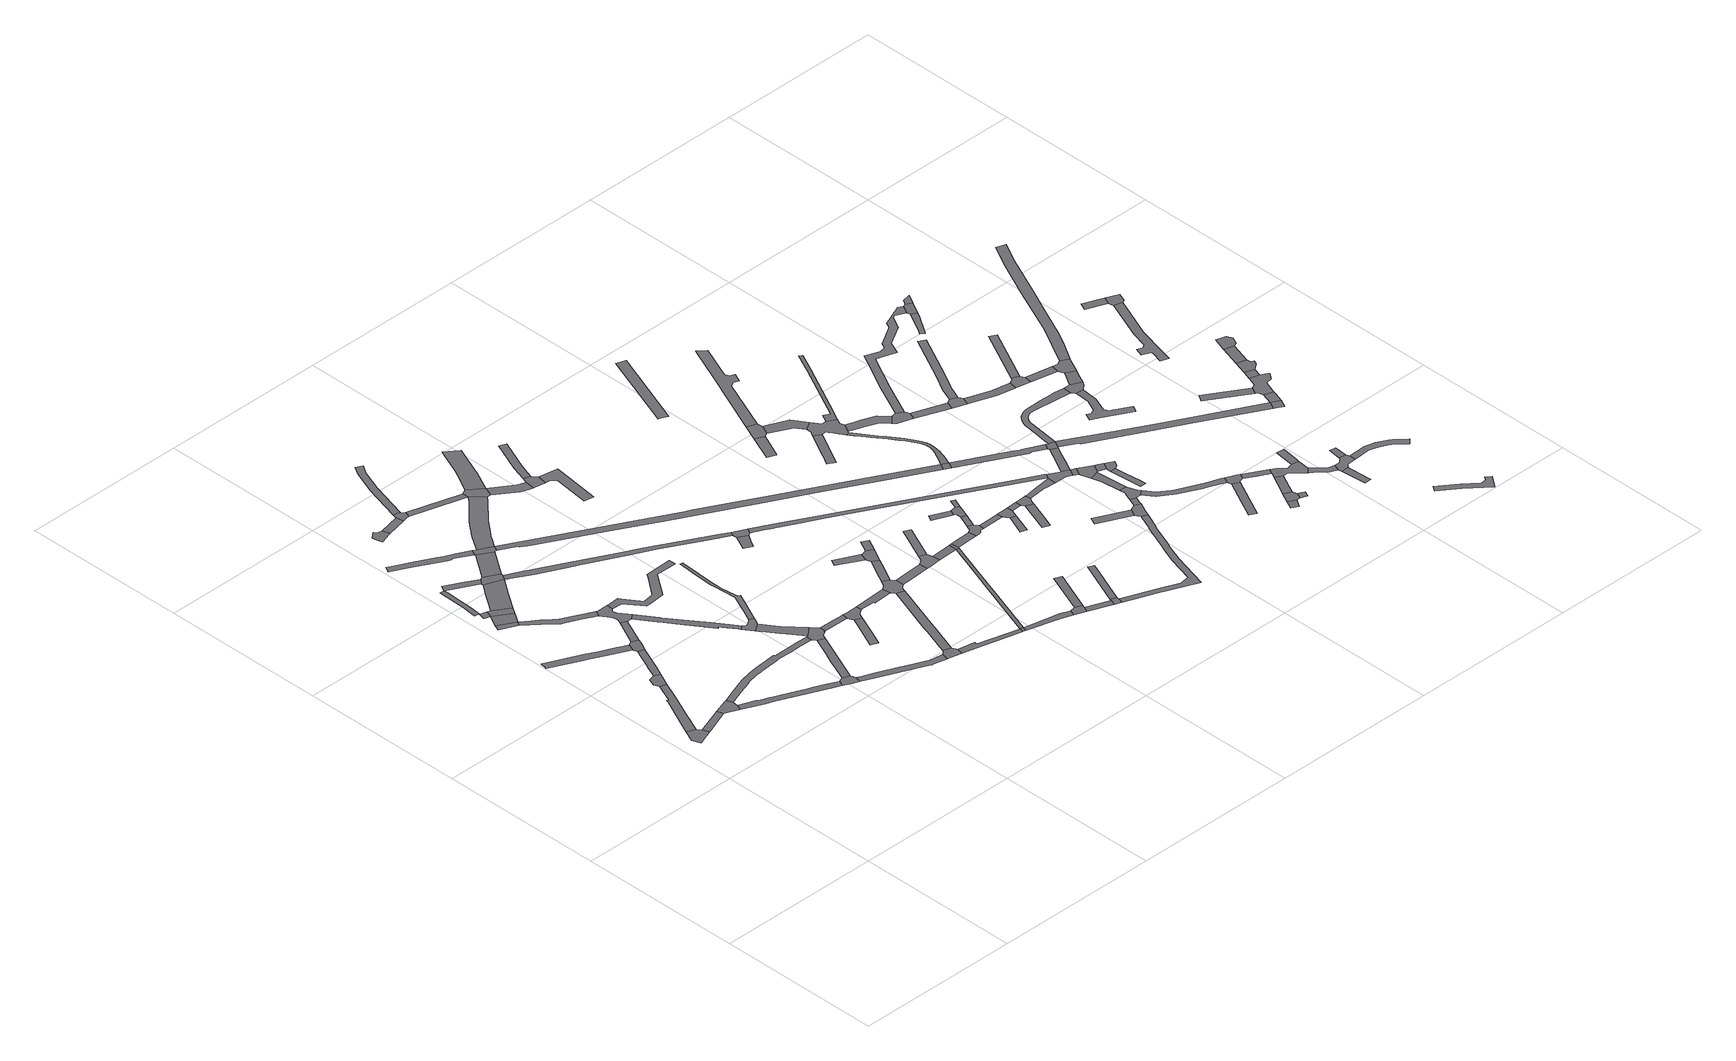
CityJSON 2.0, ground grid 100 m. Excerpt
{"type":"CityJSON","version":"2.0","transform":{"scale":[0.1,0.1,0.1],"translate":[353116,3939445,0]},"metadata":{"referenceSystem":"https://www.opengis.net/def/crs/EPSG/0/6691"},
"CityObjects":{
"road1":{"type":"Road","geometry":[{"type":"MultiSurface","lod":"1","boundaries":[[[0,1,2,3,4,5]]]}]},
"road2":{"type":"Road","attributes":{"RoadStructureAttribute.sectionType":"1"},"geometry":[{"type":"MultiSurface","lod":"1","boundaries":[[[6,3,2,7]]]}]},
"road3":{"type":"Road","attributes":{"RoadStructureAttribute.sectionType":"1"},"geometry":[{"type":"MultiSurface","lod":"1","boundaries":[[[8,9,10,11,12,13,5,4,14,15,16,17,18,19,20]]]}]},
"road4":{"type":"Road","geometry":[{"type":"MultiSurface","lod":"1","boundaries":[[[21,22,23,24,25,26,6,7]]]}]},
"road5":{"type":"Road","geometry":[{"type":"MultiSurface","lod":"1","boundaries":[[[27,28,29,30,8,20]]]}]},
"road6":{"type":"Road","attributes":{"RoadStructureAttribute.sectionType":"1"},"geometry":[{"type":"MultiSurface","lod":"1","boundaries":[[[31,32,33,34,35,36,37,38,39,40,41,42,43]]]}]},
"road7":{"type":"Road","geometry":[{"type":"MultiSurface","lod":"1","boundaries":[[[44,45,46,47,48]]]}]},
"road8":{"type":"Road","attributes":{"RoadStructureAttribute.sectionType":"1"},"geometry":[{"type":"MultiSurface","lod":"1","boundaries":[[[49,50,51,52,53]]]}]},
"road9":{"type":"Road","attributes":{"RoadStructureAttribute.sectionType":"1"},"geometry":[{"type":"MultiSurface","lod":"1","boundaries":[[[48,47,54,55,53]]]}]},
"road10":{"type":"Road","attributes":{"RoadStructureAttribute.sectionType":"1"},"geometry":[{"type":"MultiSurface","lod":"1","boundaries":[[[56,57,58,59,60,28,27,61,62,63]]]}]},
"road11":{"type":"Road","geometry":[{"type":"MultiSurface","lod":"1","boundaries":[[[55,64,65,49,53]]]}]},
"road12":{"type":"Road","attributes":{"RoadStructureAttribute.sectionType":"1"},"geometry":[{"type":"MultiSurface","lod":"1","boundaries":[[[66,67,68,69,70,71,72,73,74,75,70,76,77,78,79,80,81,82,83]]]}]},
"road13":{"type":"Road","attributes":{"RoadStructureAttribute.sectionType":"1"},"geometry":[{"type":"MultiSurface","lod":"1","boundaries":[[[84,85,86,87,88,89,90,91,92,93,94,95,96,97,22,21]]]}]},
"road14":{"type":"Road","geometry":[{"type":"MultiSurface","lod":"1","boundaries":[[[36,35,56,63,98,99,100]]]}]},
"road15":{"type":"Road","attributes":{"RoadStructureAttribute.sectionType":"1"},"geometry":[{"type":"MultiSurface","lod":"1","boundaries":[[[101,102,103,104,105,106,107,108,109,110,111,112,47,46]]]}]},
"road16":{"type":"Road","attributes":{"RoadStructureAttribute.sectionType":"1"},"geometry":[{"type":"MultiSurface","lod":"1","boundaries":[[[113,114,65,64,115,116,117,118]]]}]},
"road17":{"type":"Road","attributes":{"RoadStructureAttribute.sectionType":"1"},"geometry":[{"type":"MultiSurface","lod":"1","boundaries":[[[99,119,120,121,100]]]}]},
"road18":{"type":"Road","attributes":{"RoadStructureAttribute.sectionType":"1"},"geometry":[{"type":"MultiSurface","lod":"1","boundaries":[[[122,123,124,125,126,127,128,129,130,131,132,133,24,23,134,135,136,137,138,139,140,141,142,143,144,145,146,147,148,149]]]}]},
"road19":{"type":"Road","attributes":{"RoadStructureAttribute.sectionType":"1"},"geometry":[{"type":"MultiSurface","lod":"1","boundaries":[[[150,151,152,153,154,155,156,157,158,159,160,161,162]]]}]},
"road20":{"type":"Road","geometry":[{"type":"MultiSurface","lod":"1","boundaries":[[[117,163,164,165,73,72,118]]]}]},
"road21":{"type":"Road","geometry":[{"type":"MultiSurface","lod":"1","boundaries":[[[166,167,168,169,170,171,107,106,172,173,174,175,120,119,176]]]}]},
"road22":{"type":"Road","geometry":[{"type":"MultiSurface","lod":"1","boundaries":[[[177,178,179,180,181,182,183,184,185,186]]]}]},
"road23":{"type":"Road","geometry":[{"type":"MultiSurface","lod":"1","boundaries":[[[187,188,88,87,189,190,191]]]}]},
"road24":{"type":"Road","attributes":{"RoadStructureAttribute.sectionType":"7"},"geometry":[{"type":"MultiSurface","lod":"1","boundaries":[[[192,165,164,193]]]}]},
"road25":{"type":"Road","attributes":{"RoadStructureAttribute.sectionType":"1"},"geometry":[{"type":"MultiSurface","lod":"1","boundaries":[[[194,195,196,197,198,199,200,166,176,201,202,203,204,205,206,207,208]]]}]},
"road26":{"type":"Road","attributes":{"RoadStructureAttribute.sectionType":"1"},"geometry":[{"type":"MultiSurface","lod":"1","boundaries":[[[209,181,180,210]]]}]},
"road27":{"type":"Road","geometry":[{"type":"MultiSurface","lod":"1","boundaries":[[[211,212,213,214,155,154,192,193]]]}]},
"road28":{"type":"Road","attributes":{"RoadStructureAttribute.sectionType":"1"},"geometry":[{"type":"MultiSurface","lod":"1","boundaries":[[[215,216,217,218,219,188,187,220,221,222,223,224]]]}]},
"road29":{"type":"Road","geometry":[{"type":"MultiSurface","lod":"1","boundaries":[[[209,210,225,226,227,228,229,230]]]}]},
"road30":{"type":"Road","geometry":[{"type":"MultiSurface","lod":"1","boundaries":[[[231,232,233,234,235,236,194,208,237,238]]]}]},
"road31":{"type":"Road","attributes":{"RoadStructureAttribute.sectionType":"1"},"geometry":[{"type":"MultiSurface","lod":"1","boundaries":[[[239,240,241,242,243,244,245,246,247,248,249,250,251,252,253,170,169]]]}]},
"road32":{"type":"Road","attributes":{"RoadStructureAttribute.sectionType":"1"},"geometry":[{"type":"MultiSurface","lod":"1","boundaries":[[[190,254,255,256,257,258,259,260,261,262,263,264,265,266,191]]]}]},
"road33":{"type":"Road","attributes":{"RoadStructureAttribute.sectionType":"1"},"geometry":[{"type":"MultiSurface","lod":"1","boundaries":[[[237,267,268,269,270,271,272,273,274,275,238]]]}]},
"road34":{"type":"Road","geometry":[{"type":"MultiSurface","lod":"1","boundaries":[[[223,276,277,278,279,280,281,272,271,149,148,224]]]}]},
"road35":{"type":"Road","attributes":{"RoadStructureAttribute.sectionType":"1"},"geometry":[{"type":"MultiSurface","lod":"1","boundaries":[[[229,282,283,284,285,286,287,288,230]]]}]},
"road36":{"type":"Road","attributes":{"RoadStructureAttribute.sectionType":"1"},"geometry":[{"type":"MultiSurface","lod":"1","boundaries":[[[289,290,291,292,293,294,295,296,297,298,299,300,301,302,303,304,214,213]]]}]},
"road37":{"type":"Road","attributes":{"RoadStructureAttribute.sectionType":"1"},"geometry":[{"type":"MultiSurface","lod":"1","boundaries":[[[305,296,306,227,226]]]}]},
"road38":{"type":"Road","attributes":{"RoadStructureAttribute.sectionType":"1"},"geometry":[{"type":"MultiSurface","lod":"1","boundaries":[[[307,308,309,310,311,312,313,314,315,316,317,318,319,320,321,322,323,324,325,326,327,233,232]]]}]},
"road39":{"type":"Road","attributes":{"RoadStructureAttribute.sectionType":"1"},"geometry":[{"type":"MultiSurface","lod":"1","boundaries":[[[328,329,330,331,332,333,163,117,334,335,336,337,338,339,340,341]]]}]},
"road40":{"type":"Road","attributes":{"RoadStructureAttribute.sectionType":"1"},"geometry":[{"type":"MultiSurface","lod":"1","boundaries":[[[342,343,344,345,281,280,346,347]]]}]},
"road41":{"type":"Road","attributes":{"RoadStructureAttribute.sectionType":"1"},"geometry":[{"type":"MultiSurface","lod":"1","boundaries":[[[348,349,350,351,352,353]]]}]},
"road42":{"type":"Road","geometry":[{"type":"MultiSurface","lod":"1","boundaries":[[[354,355,356,357,358,359,260,259]]]}]},
"road43":{"type":"Road","geometry":[{"type":"MultiSurface","lod":"1","boundaries":[[[360,361,362,342,347,348,353,363,364,365]]]}]},
"road44":{"type":"Road","geometry":[{"type":"MultiSurface","lod":"1","boundaries":[[[296,295,366,367,368,306]]]}]},
"road45":{"type":"Road","attributes":{"RoadStructureAttribute.sectionType":"1"},"geometry":[{"type":"MultiSurface","lod":"1","boundaries":[[[366,369,370,371,372,373,367]]]}]},
"road46":{"type":"Road","geometry":[{"type":"MultiSurface","lod":"1","boundaries":[[[374,375,358,357,376,377,378,379,380]]]}]},
"road47":{"type":"Road","attributes":{"RoadStructureAttribute.sectionType":"1"},"geometry":[{"type":"MultiSurface","lod":"1","boundaries":[[[381,382,356,355,383,384,385,386,387]]]}]},
"road48":{"type":"Road","attributes":{"RoadStructureAttribute.sectionType":"1"},"geometry":[{"type":"MultiSurface","lod":"1","boundaries":[[[388,389,390,391,392,393,394,368,367]]]}]},
"road49":{"type":"Road","attributes":{"RoadStructureAttribute.sectionType":"1"},"geometry":[{"type":"MultiSurface","lod":"1","boundaries":[[[364,395,396,397,398,399,400,365]]]}]},
"road50":{"type":"Road","geometry":[{"type":"MultiSurface","lod":"1","boundaries":[[[372,371,401,402,403,404]]]}]},
"road51":{"type":"Road","attributes":{"RoadStructureAttribute.sectionType":"1"},"geometry":[{"type":"MultiSurface","lod":"1","boundaries":[[[405,406,407,408,409,402,401]]]}]},
"road52":{"type":"Road","geometry":[{"type":"MultiSurface","lod":"1","boundaries":[[[410,411,412,413,414,415]]]}]},
"road53":{"type":"Road","geometry":[{"type":"MultiSurface","lod":"1","boundaries":[[[386,416,417,418,419,387]]]}]},
"road54":{"type":"Road","geometry":[{"type":"MultiSurface","lod":"1","boundaries":[[[420,421,422,423,398,397,380,379,424,425]]]}]},
"road55":{"type":"Road","attributes":{"RoadStructureAttribute.sectionType":"1"},"geometry":[{"type":"MultiSurface","lod":"1","boundaries":[[[403,426,427,428,429,430,431,404]]]}]},
"road56":{"type":"Road","geometry":[{"type":"MultiSurface","lod":"1","boundaries":[[[414,432,433,341,340,415]]]}]},
"road57":{"type":"Road","attributes":{"RoadStructureAttribute.sectionType":"1"},"geometry":[{"type":"MultiSurface","lod":"1","boundaries":[[[434,435,436,422,421,437,438,439]]]}]},
"road58":{"type":"Road","geometry":[{"type":"MultiSurface","lod":"1","boundaries":[[[440,441,442,443]]]}]},
"road59":{"type":"Road","attributes":{"RoadStructureAttribute.sectionType":"1"},"geometry":[{"type":"MultiSurface","lod":"1","boundaries":[[[444,445,417,416,446,447,448]]]}]},
"road60":{"type":"Road","attributes":{"RoadStructureAttribute.sectionType":"1"},"geometry":[{"type":"MultiSurface","lod":"1","boundaries":[[[449,450,451,452,453,454,420,425]]]}]},
"road61":{"type":"Road","attributes":{"RoadStructureAttribute.sectionType":"1"},"geometry":[{"type":"MultiSurface","lod":"1","boundaries":[[[212,455,456,457,458,459,460,461,462,463,464,465,466,467,468,469,470,471,472,473,474,475,476,213]]]}]},
"road62":{"type":"Road","geometry":[{"type":"MultiSurface","lod":"1","boundaries":[[[477,478,479,480,443,442,434,439]]]}]},
"road63":{"type":"Road","attributes":{"RoadStructureAttribute.sectionType":"1"},"geometry":[{"type":"MultiSurface","lod":"1","boundaries":[[[481,482,483,484,419,418,485,486,487,488,489,490]]]}]},
"road64":{"type":"Road","attributes":{"RoadStructureAttribute.sectionType":"1"},"geometry":[{"type":"MultiSurface","lod":"1","boundaries":[[[478,491,492,479]]]}]},
"road65":{"type":"Road","geometry":[{"type":"MultiSurface","lod":"1","boundaries":[[[448,447,493,494,495,496]]]}]},
"road66":{"type":"Road","geometry":[{"type":"MultiSurface","lod":"1","boundaries":[[[497,498,499,500,452,451,501,502]]]}]},
"road67":{"type":"Road","attributes":{"RoadStructureAttribute.sectionType":"1"},"geometry":[{"type":"MultiSurface","lod":"1","boundaries":[[[493,503,504,494]]]}]},
"road68":{"type":"Road","attributes":{"RoadStructureAttribute.sectionType":"1"},"geometry":[{"type":"MultiSurface","lod":"1","boundaries":[[[505,497,502,490]]]}]},
"road69":{"type":"Road","attributes":{"RoadStructureAttribute.sectionType":"1"},"geometry":[{"type":"MultiSurface","lod":"1","boundaries":[[[506,507,508,509,499,498]]]}]},
"road70":{"type":"Road","attributes":{"RoadStructureAttribute.sectionType":"1"},"geometry":[{"type":"MultiSurface","lod":"1","boundaries":[[[495,510,511,496]]]}]},
"road71":{"type":"Road","geometry":[{"type":"MultiSurface","lod":"1","boundaries":[[[512,513,504,503,514,515]]]}]},
"road72":{"type":"Road","geometry":[{"type":"MultiSurface","lod":"1","boundaries":[[[489,516,517,505,490]]]}]},
"road73":{"type":"Road","attributes":{"RoadStructureAttribute.sectionType":"1"},"geometry":[{"type":"MultiSurface","lod":"1","boundaries":[[[516,518,519,520,521,517]]]}]},
"road74":{"type":"Road","attributes":{"RoadStructureAttribute.sectionType":"1"},"geometry":[{"type":"MultiSurface","lod":"1","boundaries":[[[522,523,524,525,513,512]]]}]},
"road75":{"type":"Road","geometry":[{"type":"MultiSurface","lod":"1","boundaries":[[[526,527,520,519,528,529,530,531,532,533,534,535]]]}]},
"road76":{"type":"Road","attributes":{"RoadStructureAttribute.sectionType":"1"},"geometry":[{"type":"MultiSurface","lod":"1","boundaries":[[[536,537,538,539,540,541,542,543,433,432,544,545,546,547,548,549,550,551]]]}]},
"road77":{"type":"Road","geometry":[{"type":"MultiSurface","lod":"1","boundaries":[[[552,553,554,555]]]}]},
"road78":{"type":"Road","attributes":{"RoadStructureAttribute.sectionType":"1"},"geometry":[{"type":"MultiSurface","lod":"1","boundaries":[[[556,526,535,557,558]]]}]},
"road79":{"type":"Road","geometry":[{"type":"MultiSurface","lod":"1","boundaries":[[[557,559,560,561,552,555,562,558]]]}]},
"road80":{"type":"Road","attributes":{"RoadStructureAttribute.sectionType":"1"},"geometry":[{"type":"MultiSurface","lod":"1","boundaries":[[[563,564,565,534,533,566]]]}]},
"road81":{"type":"Road","geometry":[{"type":"MultiSurface","lod":"1","boundaries":[[[567,568,569,570,571]]]}]},
"road82":{"type":"Road","attributes":{"RoadStructureAttribute.sectionType":"1"},"geometry":[{"type":"MultiSurface","lod":"1","boundaries":[[[514,572,573,574,575,576,577,578,579,580,581,582,583,584,585,586,587,588,589,590,591,515]]]}]},
"road83":{"type":"Road","geometry":[{"type":"MultiSurface","lod":"1","boundaries":[[[592,593,594,595,596]]]}]},
"road84":{"type":"Road","attributes":{"RoadStructureAttribute.sectionType":"1"},"geometry":[{"type":"MultiSurface","lod":"1","boundaries":[[[560,597,598,561]]]}]},
"road85":{"type":"Road","geometry":[{"type":"MultiSurface","lod":"1","boundaries":[[[596,595,599,600,601,602,563,566]]]}]},
"road86":{"type":"Road","geometry":[{"type":"MultiSurface","lod":"1","boundaries":[[[603,604,605,606,607,567,571]]]}]},
"road87":{"type":"Road","attributes":{"RoadStructureAttribute.sectionType":"1"},"geometry":[{"type":"MultiSurface","lod":"1","boundaries":[[[608,609,610,611,612,613,614,615]]]}]},
"road88":{"type":"Road","attributes":{"RoadStructureAttribute.sectionType":"1"},"geometry":[{"type":"MultiSurface","lod":"1","boundaries":[[[616,617,618,619,620,621]]]}]},
"road89":{"type":"Road","attributes":{"RoadStructureAttribute.sectionType":"1"},"geometry":[{"type":"MultiSurface","lod":"1","boundaries":[[[622,623,624,625,626]]]}]},
"road90":{"type":"Road","attributes":{"RoadStructureAttribute.sectionType":"1"},"geometry":[{"type":"MultiSurface","lod":"1","boundaries":[[[627,600,599,628,629]]]}]},
"road91":{"type":"Road","attributes":{"RoadStructureAttribute.sectionType":"1"},"geometry":[{"type":"MultiSurface","lod":"1","boundaries":[[[630,631,604,603,632,633]]]}]},
"road92":{"type":"Road","geometry":[{"type":"MultiSurface","lod":"1","boundaries":[[[628,622,626,634,635,636,637,629]]]}]},
"road93":{"type":"Road","geometry":[{"type":"MultiSurface","lod":"1","boundaries":[[[638,639,630,633,640,641,608,615,642,643,644,645,646,647,648,649,650,651,652,653,654,655,656,657,658]]]}]},
"road94":{"type":"Road","geometry":[{"type":"MultiSurface","lod":"1","boundaries":[[[659,465,464,660]]]}]},
"road95":{"type":"Road","geometry":[{"type":"MultiSurface","lod":"1","boundaries":[[[661,662,663,664]]]}]},
"road96":{"type":"Road","attributes":{"RoadStructureAttribute.sectionType":"1"},"geometry":[{"type":"MultiSurface","lod":"1","boundaries":[[[653,665,666,667,668,669,670,671,672,673,674,675,676,677,678,679,680,681,682,683,684,685,686,687,688,689,690,691,692,693,694,695,696,697,698,699,700,701,702,703,704,705,706,707,708,709,710,711,712,713,714,715,716,717,718,719,720,721,722,723,724,725,726,727,728,729,730,731,732,733,734,735,736,465,659,737,738,739,740,741,742,743,744,745,746,747,748,749,654]]]}]},
"road97":{"type":"Road","attributes":{"RoadStructureAttribute.sectionType":"1"},"geometry":[{"type":"MultiSurface","lod":"1","boundaries":[[[635,750,751,752,753,754,755,756,757,758,636]]]}]},
"road98":{"type":"Road","attributes":{"RoadStructureAttribute.sectionType":"1"},"geometry":[{"type":"MultiSurface","lod":"1","boundaries":[[[605,759,760,761,762,763,764,765,766,767,768,606]]]}]},
"road99":{"type":"Road","geometry":[{"type":"MultiSurface","lod":"1","boundaries":[[[769,770,771,661,664,581,580]]]}]},
"road100":{"type":"Road","attributes":{"RoadStructureAttribute.sectionType":"1"},"geometry":[{"type":"MultiSurface","lod":"1","boundaries":[[[772,773,774,656,655,775,776,777,778,779]]]}]},
"road101":{"type":"Road","attributes":{"RoadStructureAttribute.sectionType":"1"},"geometry":[{"type":"MultiSurface","lod":"1","boundaries":[[[780,781,782,783,771,770]]]}]},
"road102":{"type":"Road","attributes":{"RoadStructureAttribute.sectionType":"1"},"geometry":[{"type":"MultiSurface","lod":"1","boundaries":[[[784,785,786,787,788,789,790,791,792,659,660]]]}]},
"road103":{"type":"Road","geometry":[{"type":"MultiSurface","lod":"1","boundaries":[[[793,794,795,536,551,754,753,796,797,798]]]}]},
"road104":{"type":"Road","geometry":[{"type":"MultiSurface","lod":"1","boundaries":[[[799,800,801,802,803,782,781,804,805]]]}]},
"road105":{"type":"Road","geometry":[{"type":"MultiSurface","lod":"1","boundaries":[[[778,806,807,808,809,810,779]]]}]},
"road106":{"type":"Road","geometry":[{"type":"MultiSurface","lod":"1","boundaries":[[[811,812,813,814,815,816,817,818,638,658]]]}]},
"road107":{"type":"Road","geometry":[{"type":"MultiSurface","lod":"1","boundaries":[[[819,820,793,798]]]}]},
"road108":{"type":"Road","attributes":{"RoadStructureAttribute.sectionType":"1"},"geometry":[{"type":"MultiSurface","lod":"1","boundaries":[[[821,822,801,800,823]]]}]},
"road109":{"type":"Road","geometry":[{"type":"MultiSurface","lod":"1","boundaries":[[[824,825,820,819,821,823]]]}]},
"road110":{"type":"Road","attributes":{"RoadStructureAttribute.sectionType":"7"},"geometry":[{"type":"MultiSurface","lod":"1","boundaries":[[[826,827,828,829,794,793,830,831,832,833]]]}]},
"road111":{"type":"Road","attributes":{"RoadStructureAttribute.sectionType":"1"},"geometry":[{"type":"MultiSurface","lod":"1","boundaries":[[[834,835,836,837,838,839]]]}]},
"road112":{"type":"Road","attributes":{"RoadStructureAttribute.sectionType":"1"},"geometry":[{"type":"MultiSurface","lod":"1","boundaries":[[[824,840,841,842,825]]]}]},
"road113":{"type":"Road","attributes":{"RoadStructureAttribute.sectionType":"1"},"geometry":[{"type":"MultiSurface","lod":"1","boundaries":[[[843,844,808,807]]]}]},
"road114":{"type":"Road","geometry":[{"type":"MultiSurface","lod":"1","boundaries":[[[845,841,840,839,838,846]]]}]},
"road115":{"type":"Road","geometry":[{"type":"MultiSurface","lod":"1","boundaries":[[[847,788,787,826,833,848,849]]]}]},
"road116":{"type":"Road","attributes":{"RoadStructureAttribute.sectionType":"1"},"geometry":[{"type":"MultiSurface","lod":"1","boundaries":[[[804,850,851,852,853,854,855,856,857,858,859,860,861,862,863,864,865,805]]]}]},
"road117":{"type":"Road","attributes":{"RoadStructureAttribute.sectionType":"1"},"geometry":[{"type":"MultiSurface","lod":"1","boundaries":[[[866,867,868,869,870,871]]]}]},
"road118":{"type":"Road","geometry":[{"type":"MultiSurface","lod":"1","boundaries":[[[872,873,874,875,844,843]]]}]},
"road119":{"type":"Road","attributes":{"RoadStructureAttribute.sectionType":"1"},"geometry":[{"type":"MultiSurface","lod":"1","boundaries":[[[876,877,878,879]]]}]},
"road120":{"type":"Road","geometry":[{"type":"MultiSurface","lod":"1","boundaries":[[[880,881,879,878,882,883]]]}]},
"road121":{"type":"Road","geometry":[{"type":"MultiSurface","lod":"1","boundaries":[[[884,885,886,887,858,857,866,871]]]}]},
"road122":{"type":"Road","attributes":{"RoadStructureAttribute.sectionType":"1"},"geometry":[{"type":"MultiSurface","lod":"1","boundaries":[[[888,889,890,891,892,893,894,895,896,897,898,899,900,901,902,847,849,903,904,905,906,907,908,909,910,911,912,913,914,915,916,917]]]}]},
"road123":{"type":"Road","geometry":[{"type":"MultiSurface","lod":"1","boundaries":[[[882,918,919,883]]]}]},
"road124":{"type":"Road","attributes":{"RoadStructureAttribute.sectionType":"1"},"geometry":[{"type":"MultiSurface","lod":"1","boundaries":[[[920,921,922,873,872,923,924,925,926,927]]]}]},
"road125":{"type":"Road","attributes":{"RoadStructureAttribute.sectionType":"1"},"geometry":[{"type":"MultiSurface","lod":"1","boundaries":[[[880,928,929,930,931,881]]]}]},
"road126":{"type":"Road","attributes":{"RoadStructureAttribute.sectionType":"1"},"geometry":[{"type":"MultiSurface","lod":"1","boundaries":[[[932,933,934,935,936,937,938,939,940,941,942,943,944,945,946,947,948,949,810,809]]]}]},
"road127":{"type":"Road","attributes":{"RoadStructureAttribute.sectionType":"1"},"geometry":[{"type":"MultiSurface","lod":"1","boundaries":[[[886,885,950,951,952]]]}]},
"road128":{"type":"Road","attributes":{"RoadStructureAttribute.sectionType":"1"},"geometry":[{"type":"MultiSurface","lod":"1","boundaries":[[[874,953,954,955,956,957,958,959,960,875]]]}]},
"road129":{"type":"Road","geometry":[{"type":"MultiSurface","lod":"1","boundaries":[[[951,961,930,929,962,963,964,965,966,967,968,969,952]]]}]},
"road130":{"type":"Road","geometry":[{"type":"MultiSurface","lod":"1","boundaries":[[[926,970,971,972,973,974,927]]]}]},
"road131":{"type":"Road","attributes":{"RoadStructureAttribute.sectionType":"1"},"geometry":[{"type":"MultiSurface","lod":"1","boundaries":[[[975,976,977,978,979,980,981,982,983,984,985,986,987,988,989,990,991]]]}]},
"road132":{"type":"Road","attributes":{"RoadStructureAttribute.sectionType":"1"},"geometry":[{"type":"MultiSurface","lod":"1","boundaries":[[[848,992,993,994,995,996,997,998,999,1000,1001,849]]]}]},
"road133":{"type":"Road","attributes":{"RoadStructureAttribute.sectionType":"1"},"geometry":[{"type":"MultiSurface","lod":"1","boundaries":[[[1002,965,964,1003,1004,1005,1006,1007]]]}]},
"road134":{"type":"Road","geometry":[{"type":"MultiSurface","lod":"1","boundaries":[[[1008,1009,1010,967,966]]]}]},
"road135":{"type":"Road","geometry":[{"type":"MultiSurface","lod":"1","boundaries":[[[916,991,990,1011,1012,1013,917]]]}]},
"road136":{"type":"Road","geometry":[{"type":"MultiSurface","lod":"1","boundaries":[[[1014,1015,1016,1017,1018]]]}]},
"road137":{"type":"Road","attributes":{"RoadStructureAttribute.sectionType":"1"},"geometry":[{"type":"MultiSurface","lod":"1","boundaries":[[[1019,1020,971,970]]]}]},
"road138":{"type":"Road","attributes":{"RoadStructureAttribute.sectionType":"1"},"geometry":[{"type":"MultiSurface","lod":"1","boundaries":[[[972,1021,1022,973]]]}]},
"road139":{"type":"Road","attributes":{"RoadStructureAttribute.sectionType":"1"},"geometry":[{"type":"MultiSurface","lod":"1","boundaries":[[[1012,1023,1024,1025,1026,1027,1013]]]}]},
"road140":{"type":"Road","geometry":[{"type":"MultiSurface","lod":"1","boundaries":[[[1006,1028,1018,1017,1029,1030,1031,1032,1033,1034,1035,1007]]]}]},
"road141":{"type":"Road","attributes":{"RoadStructureAttribute.sectionType":"1"},"geometry":[{"type":"MultiSurface","lod":"1","boundaries":[[[1036,1037,1038,1039,1040,1041]]]}]},
"road142":{"type":"Road","geometry":[{"type":"MultiSurface","lod":"1","boundaries":[[[1025,1024,1042,1043,1044,1020,1019]]]}]},
"road143":{"type":"Road","geometry":[{"type":"MultiSurface","lod":"1","boundaries":[[[1045,1046,1033,1032]]]}]},
"road144":{"type":"Road","geometry":[{"type":"MultiSurface","lod":"1","boundaries":[[[1040,1047,1048,1049,940,939,1041]]]}]},
"road145":{"type":"Road","attributes":{"RoadStructureAttribute.sectionType":"1"},"geometry":[{"type":"MultiSurface","lod":"1","boundaries":[[[1050,1051,1052,1053,1054,1055,1056,1057,1058]]]}]},
"road146":{"type":"Road","attributes":{"RoadStructureAttribute.sectionType":"1"},"geometry":[{"type":"MultiSurface","lod":"1","boundaries":[[[1059,1060,1048,1047]]]}]},
"road147":{"type":"Road","attributes":{"RoadStructureAttribute.sectionType":"1"},"geometry":[{"type":"MultiSurface","lod":"1","boundaries":[[[1061,1062,1063,1064,1065,1066,1067,1068,1031,1030,1069,1070,1071,1072,1073,1074,1075,1076]]]}]},
"road148":{"type":"Road","attributes":{"RoadStructureAttribute.sectionType":"1"},"geometry":[{"type":"MultiSurface","lod":"1","boundaries":[[[1077,1078,1079,1080]]]}]},
"road149":{"type":"Road","geometry":[{"type":"MultiSurface","lod":"1","boundaries":[[[1081,997,996,1082,1083]]]}]},
"road150":{"type":"Road","attributes":{"RoadStructureAttribute.sectionType":"1"},"geometry":[{"type":"MultiSurface","lod":"1","boundaries":[[[1081,1084,1085,1086,1087,997]]]}]},
"road151":{"type":"Road","geometry":[{"type":"MultiSurface","lod":"1","boundaries":[[[1079,1088,1086,1085,1089,1090,1091,1092,1093,1094,1095,1080]]]}]},
"road152":{"type":"Road","geometry":[{"type":"MultiSurface","lod":"1","boundaries":[[[1093,1096,1097,1094]]]}]},
"road153":{"type":"Road","attributes":{"RoadStructureAttribute.sectionType":"1"},"geometry":[{"type":"MultiSurface","lod":"1","boundaries":[[[1098,1099,1100,1101,1102,1103,1104,1105,1106,1107,1108,1109,1110,1111,1112,1113,1043,1042]]]}]},
"road154":{"type":"Road","attributes":{"RoadStructureAttribute.sectionType":"1"},"geometry":[{"type":"MultiSurface","lod":"1","boundaries":[[[1114,1115,1116,1117,1118,1119,1120,1121,1122,1123,1124,1125,1126]]]}]},
"road155":{"type":"Road","geometry":[{"type":"MultiSurface","lod":"1","boundaries":[[[1127,1128,1129,1130,1097,1096,1131]]]}]},
"road156":{"type":"Road","attributes":{"RoadStructureAttribute.sectionType":"1"},"geometry":[{"type":"MultiSurface","lod":"1","boundaries":[[[1132,1130,1129,1133]]]}]},
"road157":{"type":"Road","attributes":{"RoadStructureAttribute.sectionType":"1"},"geometry":[{"type":"MultiSurface","lod":"1","boundaries":[[[1134,1135,1136,1137]]]}]},
"road158":{"type":"Road","geometry":[{"type":"MultiSurface","lod":"1","boundaries":[[[1138,1139,1140,1141,1132,1133]]]}]},
"road159":{"type":"Road","geometry":[{"type":"MultiSurface","lod":"1","boundaries":[[[1142,1143,1137,1136,1114,1126]]]}]}
},
"vertices":[
[97,1369,0],[116,1318,0],[212,1354,0],[198,1394,0],[179,1417,0],[130,1439,0],
[362,1452,0],[375,1414,0],
[308,1809,0],[264,1702,0],[260,1693,0],[249,1698,0],[243,1684,0],[174,1534,0],[186,1433,0],[223,1520,0],[225,1524,0],[294,1677,0],[306,1702,0],[317,1726,0],[345,1794,0],
[457,1379,0],[473,1416,0],[474,1446,0],[462,1485,0],[461,1484,0],[452,1481,0],
[383,1876,0],[348,1893,0],[312,1883,0],[296,1839,0],
[193,2240,0],[223,2227,0],[284,2198,0],[296,2191,0],[433,2128,0],[450,2170,0],[417,2185,0],[388,2198,0],[305,2238,0],[240,2269,0],[237,2271,0],[20,2372,0],[7,2326,0],
[79,2757,0],[68,2731,0],[170,2687,0],[189,2711,0],[84,2767,0],
[135,2881,0],[96,2891,0],[84,2853,0],[91,2851,0],[123,2841,0],
[224,2765,0],[229,2772,0],
[442,2101,0],[426,2066,0],[393,1992,0],[383,1973,0],[378,1961,0],[412,1939,0],[475,2078,0],[478,2085,0],
[254,2811,0],[157,2874,0],
[103,2946,0],[108,2997,0],[109,3044,0],[112,3141,0],[112,3163,0],[210,3111,0],[286,3071,0],[312,3102,0],[226,3148,0],[131,3199,0],[84,3163,0],[84,3155,0],[84,3142,0],[82,3054,0],[80,2996,0],[70,2912,0],[69,2901,0],[97,2897,0],
[583,1324,0],[627,1305,0],[919,1179,0],[971,1156,0],[987,1192,0],[926,1219,0],[851,1252,0],[815,1267,0],[779,1284,0],[694,1319,0],[644,1342,0],[639,1344,0],[581,1368,0],[570,1374,0],
[498,2126,0],[515,2165,0],[477,2181,0],
[255,2612,0],[333,2542,0],[350,2534,0],[427,2498,0],[502,2463,0],[517,2455,0],[535,2491,0],[356,2576,0],[329,2600,0],[299,2624,0],[280,2639,0],[244,2668,0],
[230,2979,0],[191,2924,0],[293,2871,0],[323,2913,0],[396,3017,0],[287,3059,0],
[584,2317,0],[548,2334,0],[526,2285,0],
[1061,1579,0],[985,1579,0],[914,1579,0],[904,1579,0],[907,1585,0],[900,1585,0],[840,1580,0],[789,1576,0],[759,1572,0],[714,1566,0],[642,1550,0],[555,1520,0],[528,1467,0],[569,1482,0],[642,1507,0],[653,1511,0],[721,1527,0],[762,1532,0],[781,1534,0],[794,1536,0],[890,1543,0],[902,1545,0],[960,1545,0],[978,1544,0],[1061,1545,0],[1075,1545,0],[1136,1545,0],[1136,1579,0],
[131,3424,0],[303,3334,0],[322,3324,0],[340,3325,0],[438,3272,0],[455,3306,0],[372,3348,0],[320,3373,0],[290,3387,0],[175,3446,0],[81,3494,0],[44,3513,0],[26,3479,0],
[416,3047,0],[417,3059,0],[330,3107,0],
[644,2341,0],[597,2407,0],[592,2433,0],[607,2448,0],[608,2486,0],[543,2487,0],[542,2418,0],[558,2390,0],[560,2360,0],[554,2347,0],[614,2320,0],
[185,3680,0],[220,3691,0],[254,3702,0],[265,3706,0],[249,3747,0],[221,3755,0],[209,3770,0],[174,3742,0],[173,3730,0],[172,3721,0],
[1057,1185,0],[1015,1203,0],[1022,1133,0],[1056,1118,0],[1066,1156,0],
[441,3266,0],[529,3218,0],
[970,1878,0],[933,1931,0],[862,2033,0],[826,2083,0],[730,2218,0],[724,2227,0],[657,2323,0],[691,2204,0],[695,2199,0],[759,2108,0],[871,1949,0],[876,1960,0],[905,1919,0],[939,1870,0],[946,1861,0],
[379,3774,0],[388,3731,0],
[537,3221,0],[544,3217,0],[561,3251,0],[476,3295,0],
[1098,1394,0],[1095,1388,0],[1065,1318,0],[1058,1301,0],[1056,1295,0],[1097,1275,0],[1108,1300,0],[1139,1376,0],[1194,1502,0],[1153,1519,0],
[413,3736,0],[435,3740,0],[446,3776,0],[435,3779,0],[427,3796,0],[388,3807,0],
[1048,1853,0],[1061,1879,0],[1033,1892,0],[1007,1871,0],[992,1864,0],[982,1866,0],[987,1801,0],[1038,1837,0],
[672,2445,0],[748,2343,0],[773,2341,0],[873,2353,0],[956,2466,0],[977,2493,0],[1105,2492,0],[1104,2536,0],[942,2532,0],[915,2495,0],[835,2388,0],[766,2379,0],[699,2479,0],[690,2491,0],[622,2485,0],
[1177,1066,0],[1338,995,0],[1404,967,0],[1420,958,0],[1429,956,0],[1509,939,0],[1518,982,0],[1438,995,0],[1420,1003,0],[1357,1029,0],[1258,1073,0],[1163,1115,0],[1096,1143,0],
[999,1784,0],[1006,1774,0],[1063,1695,0],[1067,1689,0],[1146,1579,0],[1201,1628,0],[1151,1684,0],[1105,1740,0],[1102,1743,0],
[1197,1509,0],[1204,1527,0],[1230,1543,0],[1230,1549,0],[1240,1549,0],[1240,1583,0],
[492,4024,0],[541,4158,0],[575,4210,0],[562,4217,0],[538,4229,0],[505,4175,0],[454,4036,0],
[584,3285,0],[612,3327,0],[635,3356,0],[679,3409,0],[692,3426,0],[810,3546,0],[833,3574,0],[765,3642,0],[739,3611,0],[687,3558,0],[620,3490,0],[590,3453,0],[564,3420,0],[560,3416,0],[534,3384,0],[524,3368,0],
[528,3712,0],[763,3682,0],
[1093,1948,0],[1126,2019,0],[1142,2053,0],[1152,2068,0],[1137,2072,0],[1134,2092,0],[1122,2188,0],[1123,2213,0],[1124,2237,0],[1130,2319,0],[1131,2342,0],[1140,2473,0],[1122,2474,0],[1114,2354,0],[1112,2320,0],[1107,2253,0],[1106,2238,0],[1108,2217,0],[1119,2076,0],[1084,2000,0],[1066,1961,0],
[1452,2508,0],[1085,2705,0],[956,2770,0],[830,2834,0],[692,2906,0],[484,3010,0],[535,2934,0],[735,2840,0],[743,2837,0],[998,2712,0],[1134,2646,0],[1371,2515,0],[1484,2458,0],[1498,2484,0],
[1399,1580,0],[1395,1580,0],[1377,1580,0],[1355,1581,0],[1394,1546,0],[1395,1546,0],
[1411,1512,0],[1393,1471,0],[1317,1300,0],[1358,1282,0],[1391,1355,0],[1453,1494,0],
[1522,937,0],[1595,919,0],[1605,960,0],[1590,990,0],[1543,1006,0],[1539,995,0],
[1473,1581,0],[1455,1579,0],[1440,1579,0],[1467,1527,0],[1498,1548,0],[1498,1582,0],
[859,3575,0],[881,3632,0],[796,3696,0],
[984,3487,0],[1049,3464,0],[1054,3464,0],[1063,3523,0],[1011,3541,0],
[1613,1207,0],[1603,1177,0],[1655,1175,0],[1668,1212,0],[1760,1477,0],[1769,1503,0],[1722,1519,0],
[1704,923,0],[1707,938,0],[1721,888,0],[1798,870,0],[1940,835,0],[1946,833,0],[1953,858,0],
[940,3752,0],[1006,3912,0],[1021,3951,0],[943,4009,0],[929,3975,0],[877,3849,0],[862,3821,0],
[1593,1548,0],[1588,1538,0],[1704,1543,0],[1699,1593,0],[1622,1589,0],[1526,1584,0],
[1129,3452,0],[1139,3511,0],[1116,3544,0],[1074,3557,0],
[1160,3447,0],[1188,3417,0],[1158,3201,0],[1218,3192,0],[1259,3492,0],
[1468,2390,0],[1444,2341,0],[1493,2318,0],[1517,2361,0],[1540,2400,0],[1488,2433,0],
[1964,829,0],[1971,854,0],[1973,857,0],[1955,864,0],
[1800,1598,0],[1782,1624,0],[1742,1645,0],[1723,1609,0],[1778,1530,0],[1802,1548,0],
[1145,3634,0],[1196,3757,0],[1225,3826,0],[1185,3843,0],[1161,3786,0],[1103,3649,0],
[1562,2414,0],[1577,2443,0],
[1825,1802,0],[1776,1710,0],[1775,1707,0],[1842,1736,0],[1844,1740,0],[1864,1779,0],
[1690,1952,0],[1669,1912,0],[1816,1833,0],[1832,1880,0],
[2191,806,0],[2107,823,0],[2164,773,0],[2230,749,0],[2243,784,0],
[1861,1551,0],[1934,1555,0],[1985,1558,0],[1982,1608,0],[1873,1603,0],[1856,1602,0],
[643,3165,0],[648,3154,0],[699,3126,0],[1067,2929,0],[1345,2781,0],[1383,2761,0],[1814,2535,0],[2074,2399,0],[2336,2261,0],[2643,2099,0],[2664,2139,0],[2364,2297,0],[2337,2311,0],[2212,2378,0],[2083,2446,0],[2058,2459,0],[1816,2587,0],[1787,2602,0],[1491,2759,0],[1462,2774,0],[1178,2924,0],[639,3210,0],
[1905,1856,0],[1910,1866,0],[1869,1887,0],[1836,1878,0],
[2131,1363,0],[2077,1210,0],[2060,1162,0],[2044,1116,0],[2061,1110,0],[2079,1161,0],[2096,1208,0],[2149,1358,0],[2222,1564,0],[2206,1569,0],
[1946,1937,0],[1906,1958,0],
[2299,723,0],[2313,755,0],[2321,775,0],[2279,792,0],
[2078,1613,0],[2067,1644,0],[2027,1662,0],[2011,1627,0],[2009,1559,0],[2080,1563,0],
[2440,668,0],[2453,701,0],
[2204,1619,0],
[2159,1845,0],[2161,1849,0],[2154,1852,0],[2122,1867,0],
[2422,1025,0],[2380,1042,0],
[2491,699,0],[2457,713,0],[2479,653,0],[2490,686,0],
[2224,1570,0],[2221,1620,0],
[2328,1576,0],[2357,1577,0],[2354,1627,0],[2297,1624,0],
[2595,953,0],[2603,974,0],[2595,977,0],[2570,988,0],
[2383,1668,0],[2371,1639,0],[2378,1579,0],[2387,1581,0],[2397,1584,0],[2402,1595,0],[2408,1597,0],[2432,1597,0],[2432,1631,0],[2414,1655,0],
[2983,1698,0],[2974,1703,0],[2850,1769,0],[2594,1904,0],[1910,2269,0],[1884,2283,0],[1793,2330,0],[1701,2378,0],[1629,2379,0],[1674,2356,0],[1682,2352,0],[1796,2293,0],[1915,2232,0],[2092,2142,0],[2839,1741,0],[2968,1672,0],
[2419,1822,0],[2306,1870,0],[2290,1835,0],[2404,1786,0],
[2389,1683,0],[2447,1736,0],[2417,1748,0],
[2461,1771,0],[2479,1817,0],[2455,1827,0],[2416,1781,0],
[2564,1634,0],[2494,1632,0],[2435,1631,0],[2565,1600,0],
[2146,2965,0],[2079,2809,0],[2131,2787,0],[2201,2939,0],[2202,2941,0],
[2587,610,0],[2655,583,0],[2887,488,0],[2949,712,0],[2988,815,0],[3002,845,0],[3056,979,0],[3060,988,0],[3102,1085,0],[3069,1100,0],[3027,1003,0],[3026,1000,0],[3023,993,0],[2963,846,0],[2954,828,0],[2915,726,0],[2870,563,0],[2811,557,0],[2696,604,0],[2588,647,0],
[2587,1559,0],[2541,1445,0],[2577,1432,0],[2622,1553,0],[2589,1565,0],
[2501,1872,0],[2477,1882,0],
[2640,1601,0],[2639,1636,0],[2605,1635,0],[2579,1635,0],
[2225,2954,0],[2252,3012,0],[2246,3043,0],[2190,3067,0],[2152,2978,0],
[2375,2771,0],[2292,2619,0],[2275,2587,0],[2255,2551,0],[2299,2526,0],[2316,2559,0],[2337,2597,0],[2419,2747,0],
[2105,3919,0],[1942,3489,0],[1920,3431,0],[1937,3425,0],[1975,3410,0],[2160,3898,0],
[2716,1582,0],[2646,1391,0],[2689,1375,0],[2706,1420,0],[2760,1566,0],
[2673,1637,0],[2704,1603,0],[2703,1638,0],
[2443,2867,0],[2389,2950,0],[2358,2887,0],[2392,2833,0],
[2772,1599,0],[2780,1607,0],[2776,1642,0],[2754,1639,0],
[2510,2811,0],[2482,2810,0],[2393,2801,0],[2385,2788,0],[2435,2748,0],[2447,2749,0],[2448,2747,0],[2454,2737,0],[2460,2727,0],[2475,2702,0],[2482,2690,0],[2488,2680,0],[2493,2672,0],[2498,2664,0],[2502,2658,0],[2504,2654,0],[2524,2667,0],[2527,2671,0],[2556,2724,0],[2547,2749,0],[2564,2784,0],
[2701,2119,0],[2681,2079,0],
[3073,1178,0],[2877,1268,0],[2856,1223,0],[3052,1133,0],
[2505,2652,0],[2508,2648,0],[2510,2646,0],[2513,2640,0],[2519,2632,0],[2525,2624,0],[2530,2616,0],[2538,2606,0],[2548,2593,0],[2577,2553,0],[2586,2540,0],[2594,2530,0],[2600,2522,0],[2604,2516,0],[2605,2514,0],[2613,2504,0],[2620,2493,0],[2629,2480,0],[2638,2467,0],[2648,2451,0],[2654,2442,0],[2659,2435,0],[2670,2419,0],[2680,2403,0],[2689,2390,0],[2692,2385,0],[2696,2379,0],[2700,2373,0],[2703,2367,0],[2706,2363,0],[2708,2358,0],[2710,2355,0],[2712,2352,0],[2714,2348,0],[2716,2345,0],[2717,2341,0],[2719,2338,0],[2720,2334,0],[2722,2330,0],[2722,2328,0],[2723,2326,0],[2724,2322,0],[2725,2319,0],[2726,2316,0],[2726,2313,0],[2727,2310,0],[2727,2308,0],[2728,2305,0],[2728,2303,0],[2728,2300,0],[2728,2297,0],[2728,2296,0],[2728,2295,0],[2728,2293,0],[2728,2291,0],[2728,2288,0],[2728,2286,0],[2728,2283,0],[2727,2280,0],[2727,2278,0],[2726,2274,0],[2725,2270,0],[2725,2266,0],[2724,2262,0],[2722,2258,0],[2721,2254,0],[2720,2249,0],[2717,2242,0],[2714,2233,0],[2713,2231,0],[2702,2210,0],[2688,2183,0],[2709,2137,0],[2716,2157,0],[2739,2225,0],[2742,2245,0],[2745,2267,0],[2746,2297,0],[2742,2325,0],[2733,2349,0],[2720,2373,0],[2688,2426,0],[2677,2443,0],[2637,2504,0],[2609,2537,0],
[2785,1608,0],[2889,1620,0],[2900,1619,0],[2962,1615,0],[2964,1665,0],[2916,1658,0],[2852,1650,0],[2800,1644,0],[2780,1642,0],
[2386,3368,0],[2413,3382,0],[2444,3370,0],[2468,3423,0],[2437,3436,0],[2427,3462,0],[2516,3667,0],[2469,3709,0],[2459,3687,0],[2372,3486,0],
[3118,1121,0],[3143,1177,0],[3110,1192,0],
[2724,2662,0],[2644,2693,0],[2613,2704,0],[2530,2670,0],[2622,2637,0],[2694,2608,0],[2736,2564,0],[2778,2605,0],
[3149,1191,0],[3165,1232,0],[3131,1245,0],[3117,1206,0],
[2923,1951,0],[3049,1885,0],[3065,1886,0],[3142,1847,0],[3159,1882,0],[3045,1937,0],[3039,1940,0],[3007,1957,0],[2940,1993,0],
[3096,1641,0],[3054,1663,0],[3052,1659,0],[3030,1612,0],[3046,1611,0],[3071,1597,0],
[3215,1278,0],[3194,1336,0],[3148,1336,0],[3152,1301,0],[3145,1280,0],[3197,1237,0],[3228,1259,0],
[2755,2544,0],[2843,2512,0],[2860,2559,0],[2848,2586,0],[2809,2609,0],
[2587,2831,0],[2592,2839,0],[2769,3180,0],[2824,3294,0],[2809,3307,0],[2751,3189,0],[2571,2840,0],[2536,2860,0],
[3102,1580,0],[3126,1625,0],
[3121,1511,0],[3137,1451,0],[3176,1526,0],
[3183,1531,0],[3209,1581,0],
[3145,1836,0],[3118,1784,0],[3090,1731,0],[3057,1668,0],[3100,1651,0],[3132,1712,0],[3157,1761,0],[3184,1814,0],
[3249,1283,0],[3285,1286,0],[3282,1323,0],[3273,1420,0],[3268,1486,0],[3234,1484,0],
[3232,1512,0],[3255,1556,0],[3228,1571,0],
[3043,2438,0],[3061,2485,0],
[3305,1529,0],[3287,1495,0],
[3176,1874,0],[3189,1822,0],[3210,1866,0],
[3246,1169,0],[3317,1119,0],[3332,1109,0],[3465,1047,0],[3471,1045,0],[3499,1034,0],[3522,1025,0],[3585,997,0],[3601,1036,0],[3586,1042,0],[3530,1062,0],[3513,1069,0],[3460,1091,0],[3351,1142,0],[3338,1150,0],[3273,1196,0],
[3592,973,0],[3521,833,0],[3466,723,0],[3505,703,0],[3564,818,0],[3633,952,0],
[3125,2408,0],[3143,2455,0],[3130,2482,0],[3088,2497,0],
[3658,615,0],[3698,594,0],[3728,641,0],[3684,665,0],
[3760,706,0],[3717,729,0],[3754,643,0],[3768,680,0],
[3635,958,0],[3663,965,0],[3682,1000,0],[3664,1010,0],
[3509,2162,0],[3480,2164,0],[3412,2166,0],[3303,2164,0],[3272,2155,0],[3243,2140,0],[3227,2121,0],[3224,2118,0],[3214,2099,0],[3207,2084,0],[3207,2082,0],[3203,2069,0],[3191,1983,0],[3183,1930,0],[3180,1906,0],[3226,1979,0],[3236,2054,0],[3237,2062,0],[3240,2070,0],[3246,2084,0],[3253,2098,0],[3255,2101,0],[3262,2109,0],[3272,2116,0],[3283,2122,0],[3296,2127,0],[3328,2128,0],[3461,2112,0],[3561,2102,0],[3566,2157,0],
[3792,625,0],[3808,660,0],
[3398,2380,0],[3296,2401,0],[3148,2453,0],[3131,2406,0],[3283,2353,0],[3388,2331,0],[3395,2330,0],[3405,2379,0],
[3781,746,0],[3827,836,0],[3784,858,0],[3734,761,0],
[2946,2790,0],[3067,3013,0],[3182,2972,0],[3217,3048,0],[3340,3120,0],[3380,3197,0],[3399,3204,0],[3457,3175,0],[3483,3229,0],[3456,3242,0],[3323,3185,0],[3306,3152,0],[3182,3080,0],[3165,3043,0],[3130,3038,0],[3043,3069,0],[3013,3009,0],[2906,2811,0],
[3726,930,0],[3799,891,0],[3817,924,0],
[3151,2533,0],[3163,2563,0],[3167,2569,0],[3221,2669,0],[3364,2944,0],[3325,2967,0],[3181,2690,0],[3122,2582,0],
[3799,885,0],[3860,839,0],[3893,807,0],[3932,767,0],[3960,795,0],[3971,868,0],[3926,875,0],[3892,864,0],[3848,906,0],
[3484,2312,0],[3493,2361,0],[3480,2388,0],[3440,2408,0],[3432,2392,0],
[3576,1989,0],[3542,1914,0],[3525,1908,0],[3514,1903,0],[3488,1915,0],[3468,1869,0],[3514,1849,0],[3684,1755,0],[3700,1783,0],[3706,1795,0],[3610,1848,0],[3589,1859,0],[3588,1863,0],[3580,1887,0],[3618,1976,0],[3625,2075,0],[3581,2079,0],
[3285,1771,0],[3293,1757,0],[3770,1507,0],[3819,1481,0],[4198,1280,0],[4222,1326,0],[3874,1509,0],[3671,1616,0],[3657,1623,0],[3485,1715,0],
[4044,722,0],[3937,763,0],[3953,748,0],[4016,692,0],[4060,674,0],[4075,712,0],
[3974,887,0],[3989,991,0],[3941,997,0],
[3660,2104,0],[3671,2125,0],[3606,2154,0],
[4078,497,0],[4120,500,0],[4112,634,0],[4111,654,0],[4064,650,0],
[3646,2279,0],[3656,2328,0],
[3650,2717,0],[3610,2738,0],
[3694,2168,0],[3718,2215,0],[3662,2243,0],[3636,2202,0],[3624,2182,0],
[4062,673,0],[4126,671,0],[4186,676,0],[4184,716,0],[4177,736,0],[4136,742,0],[4134,734,0],[4104,711,0],
[3397,3035,0],[3377,3004,0],[3402,2987,0],[3485,3115,0],[3497,3138,0],[3463,3156,0],
[3765,2310,0],[3716,2335,0],[3689,2322,0],
[4185,816,0],[4148,822,0],
[3539,3215,0],[3505,3234,0],[3486,3228,0],
[4546,103,0],[4530,82,0],[4499,79,0],[4417,147,0],[4303,232,0],[4279,199,0],[4392,116,0],[4521,8,0],[4576,80,0],
[3572,3275,0],[3521,3263,0],
[4440,659,0],[4425,670,0],[4363,705,0],[4358,706,0],[4339,711,0],[4296,724,0],[4237,719,0],[4218,718,0],[4196,676,0],[4275,682,0],[4292,683,0],[4347,667,0],[4402,637,0],[4405,634,0],[4476,573,0],[4504,601,0],
[4010,1625,0],[3984,1583,0],[4224,1433,0],[4246,1478,0],
[4276,1298,0],[4224,1266,0],[4252,1251,0],
[4296,1358,0],[4302,1378,0],[4245,1396,0],[4244,1395,0],
[4238,1424,0],[4327,1456,0],[4369,1466,0],[4397,1505,0],[4392,1508,0],[4351,1530,0],[4293,1548,0],[4274,1487,0],
[4368,1583,0],[4310,1601,0],
[3769,2317,0],[3842,2436,0],[3886,2519,0],[3911,2574,0],[3964,2685,0],[4045,2859,0],[4158,3099,0],[4199,3175,0],[4217,3209,0],[4230,3233,0],[4172,3252,0],[4105,3126,0],[3991,2885,0],[3860,2598,0],[3833,2545,0],[3790,2464,0],
[4249,2477,0],[4146,2226,0],[4119,2127,0],[4093,2114,0],[4064,2126,0],[4047,2079,0],[4100,2056,0],[4096,2039,0],[4078,1972,0],[4125,1956,0],[4145,2029,0],[4193,2210,0],[4297,2462,0],
[4417,1633,0],[4401,1641,0],[4395,1668,0],[4338,1686,0],[4405,1610,0],
[4379,1815,0],[4436,1797,0],
[4140,2603,0],[4119,2558,0],[4241,2508,0],[4260,2554,0],
[4459,1806,0],[4480,1852,0],[4464,1884,0],[4407,1902,0],
[4314,2468,0],[4337,2522,0]
]}
